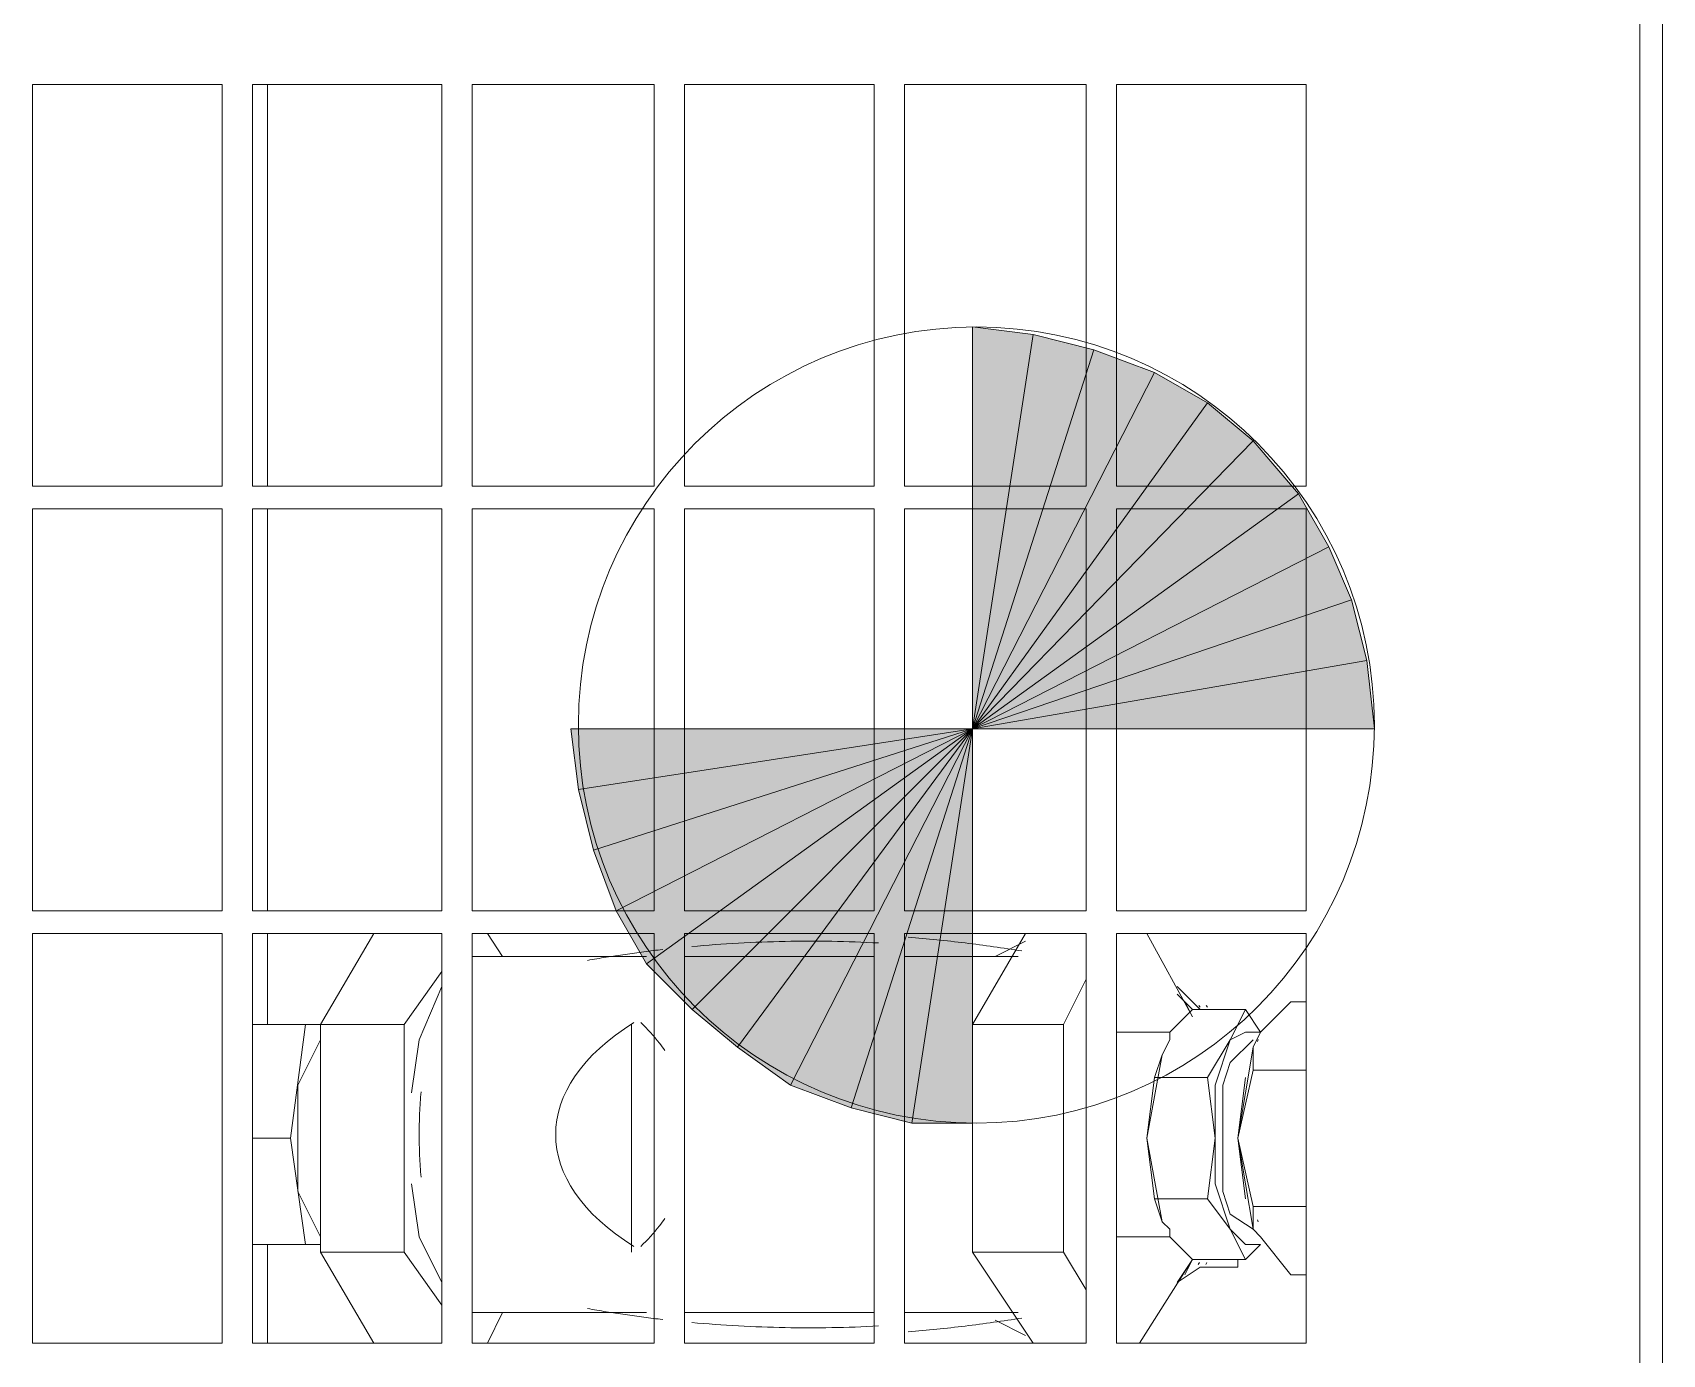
# Model space of a CAD drawing. Extents: x 0 to 160756, y 0 to 229247.
# Drawn here: x 93648.5 to 93910.1, y 79214.9 to 79427 of the extents above; entities that cross this region are included whole.
import ezdxf

# ---------------------------------------------------------------- set-up
doc = ezdxf.new("R2010")
doc.units = 0
doc.header["$LTSCALE"] = 10
doc.layers.add('XCM7Q30CDA-200K$0$xCUP-L40-M03-HVAC-EQ$0$XCUP-L40-HVAC-EQ$0$XCUP-L40-HVAC-EQ$0$XCUP-L40-HVAC-機房EQ$0$U-CDA-EQ', color=3, linetype='Continuous', lineweight=25)

# ---------------------------------------------------------------- blocks, each defined once
blk = doc.blocks.new('XCM7Q30CDA-200K$0$xCUP-L40-M03-HVAC-EQ$0$XCUP-L40-HVAC-EQ$0$XCUP-L40-HVAC-EQ$0$E315n')
at = {"layer": 'XCM7Q30CDA-200K$0$xCUP-L40-M03-HVAC-EQ$0$XCUP-L40-HVAC-EQ$0$XCUP-L40-HVAC-EQ$0$XCUP-L40-HVAC-機房EQ$0$U-CDA-EQ'}
h = blk.add_hatch(color=256, dxfattribs=at)
h.paths.add_polyline_path([(796.98, 4008.31), (796.98, 3943.83), (787.24, 4007.1)])
h.paths.add_polyline_path([(796.98, 3943.83), (787.24, 4007.1), (777.51, 4004.66)])
h = blk.add_hatch(color=256, dxfattribs=at)
h.paths.add_polyline_path([(796.98, 4008.31), (796.98, 3943.83), (787.24, 4007.1)])
h.paths.add_polyline_path([(796.98, 3943.83), (787.24, 4007.1), (777.51, 4004.66)])
h = blk.add_hatch(color=256, dxfattribs=at)
h.paths.add_polyline_path([(796.98, 4008.31), (796.98, 3943.83), (787.24, 4007.1)])
h.paths.add_polyline_path([(796.98, 3943.83), (787.24, 4007.1), (777.51, 4004.66)])
h = blk.add_hatch(color=256, dxfattribs=at)
h.paths.add_polyline_path([(796.98, 4008.31), (796.98, 3943.83), (787.24, 4007.1)])
h.paths.add_polyline_path([(796.98, 3943.83), (787.24, 4007.1), (777.51, 4004.66)])
h = blk.add_hatch(color=256, dxfattribs=at)
h.paths.add_polyline_path([(796.98, 4008.31), (796.98, 3943.83), (787.24, 4007.1)])
h.paths.add_polyline_path([(796.98, 3943.83), (787.24, 4007.1), (777.51, 4004.66)])
h = blk.add_hatch(color=256, dxfattribs=at)
h.paths.add_polyline_path([(777.51, 4004.66), (796.98, 3943.83), (767.77, 4001.01)])
h.paths.add_polyline_path([(796.98, 3943.83), (767.77, 4001.01), (759.26, 3996.15)])
h = blk.add_hatch(color=256, dxfattribs=at)
h.paths.add_polyline_path([(777.51, 4004.66), (796.98, 3943.83), (767.77, 4001.01)])
h.paths.add_polyline_path([(796.98, 3943.83), (767.77, 4001.01), (759.26, 3996.15)])
h = blk.add_hatch(color=256, dxfattribs=at)
h.paths.add_polyline_path([(777.51, 4004.66), (796.98, 3943.83), (767.77, 4001.01)])
h.paths.add_polyline_path([(796.98, 3943.83), (767.77, 4001.01), (759.26, 3996.15)])
h = blk.add_hatch(color=256, dxfattribs=at)
h.paths.add_polyline_path([(777.51, 4004.66), (796.98, 3943.83), (767.77, 4001.01)])
h.paths.add_polyline_path([(796.98, 3943.83), (767.77, 4001.01), (759.26, 3996.15)])
h = blk.add_hatch(color=256, dxfattribs=at)
h.paths.add_polyline_path([(777.51, 4004.66), (796.98, 3943.83), (767.77, 4001.01)])
h.paths.add_polyline_path([(796.98, 3943.83), (767.77, 4001.01), (759.26, 3996.15)])
h = blk.add_hatch(color=256, dxfattribs=at)
h.paths.add_polyline_path([(759.26, 3996.15), (796.98, 3943.83), (751.96, 3988.85)])
h.paths.add_polyline_path([(796.98, 3943.83), (751.96, 3988.85), (745.87, 3981.55)])
h = blk.add_hatch(color=256, dxfattribs=at)
h.paths.add_polyline_path([(759.26, 3996.15), (796.98, 3943.83), (751.96, 3988.85)])
h.paths.add_polyline_path([(796.98, 3943.83), (751.96, 3988.85), (745.87, 3981.55)])
h = blk.add_hatch(color=256, dxfattribs=at)
h.paths.add_polyline_path([(759.26, 3996.15), (796.98, 3943.83), (751.96, 3988.85)])
h.paths.add_polyline_path([(796.98, 3943.83), (751.96, 3988.85), (745.87, 3981.55)])
h = blk.add_hatch(color=256, dxfattribs=at)
h.paths.add_polyline_path([(759.26, 3996.15), (796.98, 3943.83), (751.96, 3988.85)])
h.paths.add_polyline_path([(796.98, 3943.83), (751.96, 3988.85), (745.87, 3981.55)])
h = blk.add_hatch(color=256, dxfattribs=at)
h.paths.add_polyline_path([(759.26, 3996.15), (796.98, 3943.83), (751.96, 3988.85)])
h.paths.add_polyline_path([(796.98, 3943.83), (751.96, 3988.85), (745.87, 3981.55)])
h = blk.add_hatch(color=256, dxfattribs=at)
h.paths.add_polyline_path([(745.87, 3981.55), (796.98, 3943.83), (739.79, 3973.03)])
h.paths.add_polyline_path([(796.98, 3943.83), (739.79, 3973.03), (736.14, 3963.29)])
h = blk.add_hatch(color=256, dxfattribs=at)
h.paths.add_polyline_path([(745.87, 3981.55), (796.98, 3943.83), (739.79, 3973.03)])
h.paths.add_polyline_path([(796.98, 3943.83), (739.79, 3973.03), (736.14, 3963.29)])
h = blk.add_hatch(color=256, dxfattribs=at)
h.paths.add_polyline_path([(745.87, 3981.55), (796.98, 3943.83), (739.79, 3973.03)])
h.paths.add_polyline_path([(796.98, 3943.83), (739.79, 3973.03), (736.14, 3963.29)])
h = blk.add_hatch(color=256, dxfattribs=at)
h.paths.add_polyline_path([(745.87, 3981.55), (796.98, 3943.83), (739.79, 3973.03)])
h.paths.add_polyline_path([(796.98, 3943.83), (739.79, 3973.03), (736.14, 3963.29)])
h = blk.add_hatch(color=256, dxfattribs=at)
h.paths.add_polyline_path([(745.87, 3981.55), (796.98, 3943.83), (739.79, 3973.03)])
h.paths.add_polyline_path([(796.98, 3943.83), (739.79, 3973.03), (736.14, 3963.29)])
h = blk.add_hatch(color=256, dxfattribs=at)
h.paths.add_polyline_path([(736.14, 3963.29), (796.98, 3943.83), (733.71, 3953.56)])
h.paths.add_polyline_path([(796.98, 3943.83), (733.71, 3953.56), (733.71, 3943.83)])
h = blk.add_hatch(color=256, dxfattribs=at)
h.paths.add_polyline_path([(736.14, 3963.29), (796.98, 3943.83), (733.71, 3953.56)])
h.paths.add_polyline_path([(796.98, 3943.83), (733.71, 3953.56), (733.71, 3943.83)])
h = blk.add_hatch(color=256, dxfattribs=at)
h.paths.add_polyline_path([(736.14, 3963.29), (796.98, 3943.83), (733.71, 3953.56)])
h.paths.add_polyline_path([(796.98, 3943.83), (733.71, 3953.56), (733.71, 3943.83)])
h = blk.add_hatch(color=256, dxfattribs=at)
h.paths.add_polyline_path([(736.14, 3963.29), (796.98, 3943.83), (733.71, 3953.56)])
h.paths.add_polyline_path([(796.98, 3943.83), (733.71, 3953.56), (733.71, 3943.83)])
h = blk.add_hatch(color=256, dxfattribs=at)
h.paths.add_polyline_path([(736.14, 3963.29), (796.98, 3943.83), (733.71, 3953.56)])
h.paths.add_polyline_path([(796.98, 3943.83), (733.71, 3953.56), (733.71, 3943.83)])
h = blk.add_hatch(color=256, dxfattribs=at)
h.paths.add_polyline_path([(807.93, 3880.55), (796.98, 3943.83), (817.66, 3882.99)])
h.paths.add_polyline_path([(796.98, 3943.83), (817.66, 3882.99), (826.18, 3886.64)])
h = blk.add_hatch(color=256, dxfattribs=at)
h.paths.add_polyline_path([(826.18, 3886.64), (796.98, 3943.83), (834.7, 3891.51)])
h.paths.add_polyline_path([(796.98, 3943.83), (834.7, 3891.51), (843.21, 3898.81)])
h = blk.add_hatch(color=256, dxfattribs=at)
h.paths.add_polyline_path([(843.21, 3898.81), (796.98, 3943.83), (849.3, 3906.11)])
h.paths.add_polyline_path([(796.98, 3943.83), (849.3, 3906.11), (854.16, 3914.62)])
h = blk.add_hatch(color=256, dxfattribs=at)
h.paths.add_polyline_path([(854.16, 3914.62), (796.98, 3943.83), (857.82, 3924.36)])
h.paths.add_polyline_path([(796.98, 3943.83), (857.82, 3924.36), (860.25, 3934.09)])
h = blk.add_hatch(color=256, dxfattribs=at)
h.dxf.hatch_style = 2
h.paths.add_polyline_path([(796.98, 3943.83), (861.47, 3943.83), (860.25, 3934.09)])
h = blk.add_hatch(color=256, dxfattribs=at)
h.dxf.hatch_style = 2
h.paths.add_polyline_path([(807.93, 3880.55), (796.98, 3879.34), (796.98, 3943.83)])
h = blk.add_hatch(color=256, dxfattribs=at)
h.paths.add_polyline_path([(807.93, 3880.55), (796.98, 3943.83), (817.66, 3882.99)])
h.paths.add_polyline_path([(796.98, 3943.83), (817.66, 3882.99), (826.18, 3886.64)])
h = blk.add_hatch(color=256, dxfattribs=at)
h.paths.add_polyline_path([(826.18, 3886.64), (796.98, 3943.83), (834.7, 3891.51)])
h.paths.add_polyline_path([(796.98, 3943.83), (834.7, 3891.51), (843.21, 3898.81)])
h = blk.add_hatch(color=256, dxfattribs=at)
h.paths.add_polyline_path([(843.21, 3898.81), (796.98, 3943.83), (849.3, 3906.11)])
h.paths.add_polyline_path([(796.98, 3943.83), (849.3, 3906.11), (854.16, 3914.62)])
h = blk.add_hatch(color=256, dxfattribs=at)
h.paths.add_polyline_path([(854.16, 3914.62), (796.98, 3943.83), (857.82, 3924.36)])
h.paths.add_polyline_path([(796.98, 3943.83), (857.82, 3924.36), (860.25, 3934.09)])
h = blk.add_hatch(color=256, dxfattribs=at)
h.dxf.hatch_style = 2
h.paths.add_polyline_path([(796.98, 3943.83), (861.47, 3943.83), (860.25, 3934.09)])
h = blk.add_hatch(color=256, dxfattribs=at)
h.dxf.hatch_style = 2
h.paths.add_polyline_path([(807.93, 3880.55), (796.98, 3879.34), (796.98, 3943.83)])
h = blk.add_hatch(color=256, dxfattribs=at)
h.paths.add_polyline_path([(807.93, 3880.55), (796.98, 3943.83), (817.66, 3882.99)])
h.paths.add_polyline_path([(796.98, 3943.83), (817.66, 3882.99), (826.18, 3886.64)])
h = blk.add_hatch(color=256, dxfattribs=at)
h.paths.add_polyline_path([(826.18, 3886.64), (796.98, 3943.83), (834.7, 3891.51)])
h.paths.add_polyline_path([(796.98, 3943.83), (834.7, 3891.51), (843.21, 3898.81)])
h = blk.add_hatch(color=256, dxfattribs=at)
h.paths.add_polyline_path([(843.21, 3898.81), (796.98, 3943.83), (849.3, 3906.11)])
h.paths.add_polyline_path([(796.98, 3943.83), (849.3, 3906.11), (854.16, 3914.62)])
h = blk.add_hatch(color=256, dxfattribs=at)
h.paths.add_polyline_path([(854.16, 3914.62), (796.98, 3943.83), (857.82, 3924.36)])
h.paths.add_polyline_path([(796.98, 3943.83), (857.82, 3924.36), (860.25, 3934.09)])
h = blk.add_hatch(color=256, dxfattribs=at)
h.dxf.hatch_style = 2
h.paths.add_polyline_path([(796.98, 3943.83), (861.47, 3943.83), (860.25, 3934.09)])
h = blk.add_hatch(color=256, dxfattribs=at)
h.dxf.hatch_style = 2
h.paths.add_polyline_path([(807.93, 3880.55), (796.98, 3879.34), (796.98, 3943.83)])
h = blk.add_hatch(color=256, dxfattribs=at)
h.paths.add_polyline_path([(807.93, 3880.55), (796.98, 3943.83), (817.66, 3882.99)])
h.paths.add_polyline_path([(796.98, 3943.83), (817.66, 3882.99), (826.18, 3886.64)])
h = blk.add_hatch(color=256, dxfattribs=at)
h.paths.add_polyline_path([(826.18, 3886.64), (796.98, 3943.83), (834.7, 3891.51)])
h.paths.add_polyline_path([(796.98, 3943.83), (834.7, 3891.51), (843.21, 3898.81)])
h = blk.add_hatch(color=256, dxfattribs=at)
h.paths.add_polyline_path([(843.21, 3898.81), (796.98, 3943.83), (849.3, 3906.11)])
h.paths.add_polyline_path([(796.98, 3943.83), (849.3, 3906.11), (854.16, 3914.62)])
h = blk.add_hatch(color=256, dxfattribs=at)
h.paths.add_polyline_path([(854.16, 3914.62), (796.98, 3943.83), (857.82, 3924.36)])
h.paths.add_polyline_path([(796.98, 3943.83), (857.82, 3924.36), (860.25, 3934.09)])
h = blk.add_hatch(color=256, dxfattribs=at)
h.dxf.hatch_style = 2
h.paths.add_polyline_path([(796.98, 3943.83), (861.47, 3943.83), (860.25, 3934.09)])
h = blk.add_hatch(color=256, dxfattribs=at)
h.dxf.hatch_style = 2
h.paths.add_polyline_path([(807.93, 3880.55), (796.98, 3879.34), (796.98, 3943.83)])
h = blk.add_hatch(color=256, dxfattribs=at)
h.paths.add_polyline_path([(807.93, 3880.55), (796.98, 3943.83), (817.66, 3882.99)])
h.paths.add_polyline_path([(796.98, 3943.83), (817.66, 3882.99), (826.18, 3886.64)])
h = blk.add_hatch(color=256, dxfattribs=at)
h.paths.add_polyline_path([(826.18, 3886.64), (796.98, 3943.83), (834.7, 3891.51)])
h.paths.add_polyline_path([(796.98, 3943.83), (834.7, 3891.51), (843.21, 3898.81)])
h = blk.add_hatch(color=256, dxfattribs=at)
h.paths.add_polyline_path([(843.21, 3898.81), (796.98, 3943.83), (849.3, 3906.11)])
h.paths.add_polyline_path([(796.98, 3943.83), (849.3, 3906.11), (854.16, 3914.62)])
h = blk.add_hatch(color=256, dxfattribs=at)
h.paths.add_polyline_path([(854.16, 3914.62), (796.98, 3943.83), (857.82, 3924.36)])
h.paths.add_polyline_path([(796.98, 3943.83), (857.82, 3924.36), (860.25, 3934.09)])
h = blk.add_hatch(color=256, dxfattribs=at)
h.dxf.hatch_style = 2
h.paths.add_polyline_path([(796.98, 3943.83), (861.47, 3943.83), (860.25, 3934.09)])
h = blk.add_hatch(color=256, dxfattribs=at)
h.dxf.hatch_style = 2
h.paths.add_polyline_path([(807.93, 3880.55), (796.98, 3879.34), (796.98, 3943.83)])
at = {"layer": 'XCM7Q30CDA-200K$0$xCUP-L40-M03-HVAC-EQ$0$XCUP-L40-HVAC-EQ$0$XCUP-L40-HVAC-EQ$0$XCUP-L40-HVAC-機房EQ$0$U-CDA-EQ', "lineweight": 0}
for points in [[(698.42, 4064.29), (698.42, 4094.7)], [(698.42, 4094.7), (764.12, 4094.7)], [(764.12, 4094.7), (764.12, 4064.29)], [(767.77, 4064.29), (767.77, 4094.7)], [(767.77, 4094.7), (832.26, 4094.7)], [(832.26, 4094.7), (832.26, 4064.29)], [(835.91, 4064.29), (835.91, 4094.7)], [(835.91, 4094.7), (900.4, 4094.7)], [(900.4, 4094.7), (900.4, 4064.29)], [(764.12, 4064.29), (698.42, 4064.29)], [(731.27, 4064.29), (727.62, 4064.29)], [(734.92, 4064.29), (731.27, 4064.29)], [(832.26, 4064.29), (767.77, 4064.29)], [(900.4, 4064.29), (835.91, 4064.29)], [(698.42, 4029), (698.42, 4059.42)], [(698.42, 4059.42), (764.12, 4059.42)], [(714.24, 4059.42), (714.24, 4048.47)], [(731.27, 4059.42), (731.27, 4053.33)], [(749.52, 4059.42), (749.52, 4048.47)], [(764.12, 4059.42), (764.12, 4029)], [(767.77, 4029), (767.77, 4059.42)], [(767.77, 4059.42), (832.26, 4059.42)], [(832.26, 4059.42), (832.26, 4029)], [(835.91, 4029), (835.91, 4059.42)], [(835.91, 4059.42), (900.4, 4059.42)], [(900.4, 4059.42), (900.4, 4029)], [(714.24, 4056.98), (698.42, 4056.98)], [(764.12, 4056.98), (749.52, 4056.98)], [(832.26, 4056.98), (767.77, 4056.98)], [(900.4, 4056.98), (835.91, 4056.98)], [(731.27, 4053.33), (714.24, 4050.9)], [(749.52, 4050.9), (731.27, 4053.33)], [(731.27, 4052.12), (722.75, 4052.12), (715.45, 4048.47)], [(747.09, 4048.47), (739.79, 4052.12), (731.27, 4052.12)], [(698.42, 4039.95), (713.02, 4048.47)], [(713.02, 4035.08), (713.02, 4048.47)], [(713.02, 4048.47), (749.52, 4048.47)], [(749.52, 4035.08), (749.52, 4048.47)], [(749.52, 4048.47), (764.12, 4039.95)], [(767.77, 4029), (767.77, 4037.52)], [(704.5, 4029), (713.02, 4035.08)], [(713.02, 4035.08), (749.52, 4035.08)], [(749.52, 4035.08), (758.04, 4029)], [(708.15, 4029), (715.45, 4032.65), (723.97, 4033.87)], [(731.93, 4032.65), (731.5, 4032.65), (731.06, 4032.65), (730.63, 4032.64), (730.2, 4032.63), (729.77, 4032.62), (729.33, 4032.61), (728.9, 4032.59), (728.47, 4032.58), (728.04, 4032.56), (727.61, 4032.54), (727.17, 4032.51), (726.74, 4032.49), (726.31, 4032.46), (725.88, 4032.43), (725.45, 4032.39), (725.02, 4032.36)], [(738.74, 4032.36), (738.31, 4032.39), (737.88, 4032.43), (737.45, 4032.46), (737.02, 4032.49), (736.59, 4032.51), (736.16, 4032.54), (735.72, 4032.56), (735.29, 4032.58), (734.86, 4032.59), (734.43, 4032.61), (734, 4032.62), (733.56, 4032.63), (733.13, 4032.64), (732.7, 4032.65), (732.27, 4032.65), (731.83, 4032.65)], [(738.57, 4033.87), (747.09, 4032.65), (755.61, 4029)], [(764.12, 4029), (698.42, 4029)], [(832.26, 4029), (767.77, 4029)], [(900.4, 4029), (835.91, 4029)], [(698.42, 3994.93), (698.42, 4024.13)], [(698.42, 4024.13), (764.12, 4024.13)], [(703.35, 4024.14), (703.3, 4023.84), (703.29, 4023.54)], [(703.29, 4007.1), (703.29, 4024.13)], [(760.47, 4023.52), (760.46, 4023.82), (760.42, 4024.11)], [(760.47, 4007.1), (760.47, 4024.13)], [(764.12, 4024.13), (764.12, 3994.93)], [(767.77, 3994.93), (767.77, 4024.13)], [(767.77, 4024.13), (832.26, 4024.13)], [(832.26, 4024.13), (832.26, 3994.93)], [(835.91, 3994.93), (835.91, 4024.13)], [(835.91, 4024.13), (900.4, 4024.13)], [(900.4, 4024.13), (900.4, 3994.93)], [(703.29, 4019.27), (698.42, 4021.7)], [(764.12, 4021.7), (760.47, 4019.27)], [(749.85, 3998.18), (748.86, 3999.7), (747.84, 4001.12), (746.79, 4002.45), (745.73, 4003.68), (744.64, 4004.81), (743.54, 4005.84), (742.42, 4006.77), (741.29, 4007.6), (740.14, 4008.34), (738.98, 4008.98), (737.81, 4009.52), (736.64, 4009.96), (735.45, 4010.3), (734.26, 4010.55), (733.07, 4010.7), (731.88, 4010.74), (730.69, 4010.7), (729.5, 4010.55), (728.31, 4010.3), (727.13, 4009.96), (725.95, 4009.52), (724.78, 4008.98), (723.62, 4008.34), (722.48, 4007.6), (721.34, 4006.77), (720.22, 4005.84), (719.12, 4004.81), (718.03, 4003.68), (716.97, 4002.45), (715.93, 4001.12), (714.91, 3999.7), (713.91, 3998.18)], [(796.98, 3943.83), (796.98, 4008.31)], [(796.98, 3943.83), (796.98, 4008.31)], [(796.98, 3943.83), (796.98, 4008.31)], [(796.98, 3943.83), (796.98, 4008.31)], [(796.98, 3943.83), (796.98, 4008.31)], [(703.94, 4005.63), (703.88, 4005.25), (703.81, 4004.87), (703.75, 4004.5), (703.68, 4004.12), (703.62, 4003.75), (703.56, 4003.37), (703.5, 4003), (703.44, 4002.62), (703.38, 4002.24), (703.32, 4001.87), (703.26, 4001.49), (703.2, 4001.12), (703.14, 4000.74), (703.09, 4000.36), (703.03, 3999.99), (702.98, 3999.61), (702.92, 3999.23), (702.87, 3998.86), (702.82, 3998.48), (702.76, 3998.1), (702.71, 3997.73), (702.66, 3997.35), (702.61, 3996.97), (702.56, 3996.59), (702.51, 3996.21), (702.46, 3995.84), (702.42, 3995.46), (702.37, 3995.08), (702.32, 3994.7), (702.28, 3994.32), (702.24, 3993.95), (702.19, 3993.57)], [(703.29, 4007.1), (703.29, 3996.15)], [(797.59, 4007.1), (794.3, 4007.01), (791.06, 4006.77), (787.86, 4006.36), (784.71, 4005.8), (781.62, 4005.09), (778.59, 4004.23), (775.62, 4003.22), (772.72, 4002.08), (769.89, 4000.8), (767.14, 3999.39), (764.46, 3997.85), (761.87, 3996.19), (759.37, 3994.41), (756.95, 3992.51), (754.64, 3990.5), (752.42, 3988.39), (750.3, 3986.17), (748.29, 3983.85), (746.4, 3981.44), (744.62, 3978.93), (742.96, 3976.34), (741.42, 3973.66), (740.01, 3970.91), (738.73, 3968.08), (737.58, 3965.18), (736.58, 3962.21), (735.72, 3959.18), (735, 3956.09), (734.44, 3952.94), (734.04, 3949.75), (733.79, 3946.5), (733.71, 3943.22)], [(797.59, 4007.1), (794.3, 4007.01), (791.06, 4006.77), (787.86, 4006.36), (784.71, 4005.8), (781.62, 4005.09), (778.59, 4004.23), (775.62, 4003.22), (772.72, 4002.08), (769.89, 4000.8), (767.14, 3999.39), (764.46, 3997.85), (761.87, 3996.19), (759.37, 3994.41), (756.95, 3992.51), (754.64, 3990.5), (752.42, 3988.39), (750.3, 3986.17), (748.29, 3983.85), (746.4, 3981.44), (744.62, 3978.93), (742.96, 3976.34), (741.42, 3973.66), (740.01, 3970.91), (738.73, 3968.08), (737.58, 3965.18), (736.58, 3962.21), (735.72, 3959.18), (735, 3956.09), (734.44, 3952.94), (734.04, 3949.75), (733.79, 3946.5), (733.71, 3943.22)], [(797.59, 4007.1), (794.3, 4007.01), (791.06, 4006.77), (787.86, 4006.36), (784.71, 4005.8), (781.62, 4005.09), (778.59, 4004.23), (775.62, 4003.22), (772.72, 4002.08), (769.89, 4000.8), (767.14, 3999.39), (764.46, 3997.85), (761.87, 3996.19), (759.37, 3994.41), (756.95, 3992.51), (754.64, 3990.5), (752.42, 3988.39), (750.3, 3986.17), (748.29, 3983.85), (746.4, 3981.44), (744.62, 3978.93), (742.96, 3976.34), (741.42, 3973.66), (740.01, 3970.91), (738.73, 3968.08), (737.58, 3965.18), (736.58, 3962.21), (735.72, 3959.18), (735, 3956.09), (734.44, 3952.94), (734.04, 3949.75), (733.79, 3946.5), (733.71, 3943.22)], [(797.59, 4007.1), (794.3, 4007.01), (791.06, 4006.77), (787.86, 4006.36), (784.71, 4005.8), (781.62, 4005.09), (778.59, 4004.23), (775.62, 4003.22), (772.72, 4002.08), (769.89, 4000.8), (767.14, 3999.39), (764.46, 3997.85), (761.87, 3996.19), (759.37, 3994.41), (756.95, 3992.51), (754.64, 3990.5), (752.42, 3988.39), (750.3, 3986.17), (748.29, 3983.85), (746.4, 3981.44), (744.62, 3978.93), (742.96, 3976.34), (741.42, 3973.66), (740.01, 3970.91), (738.73, 3968.08), (737.58, 3965.18), (736.58, 3962.21), (735.72, 3959.18), (735, 3956.09), (734.44, 3952.94), (734.04, 3949.75), (733.79, 3946.5), (733.71, 3943.22)], [(797.59, 4007.1), (794.3, 4007.01), (791.06, 4006.77), (787.86, 4006.36), (784.71, 4005.8), (781.62, 4005.09), (778.59, 4004.23), (775.62, 4003.22), (772.72, 4002.08), (769.89, 4000.8), (767.14, 3999.39), (764.46, 3997.85), (761.87, 3996.19), (759.37, 3994.41), (756.95, 3992.51), (754.64, 3990.5), (752.42, 3988.39), (750.3, 3986.17), (748.29, 3983.85), (746.4, 3981.44), (744.62, 3978.93), (742.96, 3976.34), (741.42, 3973.66), (740.01, 3970.91), (738.73, 3968.08), (737.58, 3965.18), (736.58, 3962.21), (735.72, 3959.18), (735, 3956.09), (734.44, 3952.94), (734.04, 3949.75), (733.79, 3946.5), (733.71, 3943.22)], [(761.57, 3993.57), (761.53, 3993.95), (761.48, 3994.32), (761.44, 3994.7), (761.39, 3995.08), (761.34, 3995.46), (761.3, 3995.84), (761.25, 3996.21), (761.2, 3996.59), (761.15, 3996.97), (761.1, 3997.35), (761.05, 3997.73), (761, 3998.1), (760.95, 3998.48), (760.89, 3998.86), (760.84, 3999.23), (760.79, 3999.61), (760.73, 3999.99), (760.68, 4000.36), (760.62, 4000.74), (760.56, 4001.12), (760.51, 4001.49), (760.45, 4001.87), (760.39, 4002.24), (760.33, 4002.62), (760.27, 4003), (760.21, 4003.37), (760.15, 4003.75), (760.08, 4004.12), (760.02, 4004.5), (759.96, 4004.87), (759.89, 4005.25), (759.83, 4005.63)], [(760.47, 3996.15), (760.47, 4007.1)], [(861.47, 3943.22), (861.38, 3946.5), (861.14, 3949.75), (860.73, 3952.94), (860.17, 3956.09), (859.45, 3959.18), (858.59, 3962.21), (857.59, 3965.18), (856.45, 3968.08), (855.17, 3970.91), (853.76, 3973.66), (852.22, 3976.34), (850.56, 3978.93), (848.78, 3981.44), (846.88, 3983.85), (844.87, 3986.17), (842.76, 3988.39), (840.54, 3990.5), (838.22, 3992.51), (835.81, 3994.41), (833.3, 3996.19), (830.71, 3997.85), (828.04, 3999.39), (825.28, 4000.8), (822.45, 4002.08), (819.55, 4003.22), (816.58, 4004.23), (813.55, 4005.09), (810.46, 4005.8), (807.32, 4006.36), (804.12, 4006.77), (800.87, 4007.01), (797.59, 4007.1)], [(861.47, 3943.22), (861.38, 3946.5), (861.14, 3949.75), (860.73, 3952.94), (860.17, 3956.09), (859.45, 3959.18), (858.59, 3962.21), (857.59, 3965.18), (856.45, 3968.08), (855.17, 3970.91), (853.76, 3973.66), (852.22, 3976.34), (850.56, 3978.93), (848.78, 3981.44), (846.88, 3983.85), (844.87, 3986.17), (842.76, 3988.39), (840.54, 3990.5), (838.22, 3992.51), (835.81, 3994.41), (833.3, 3996.19), (830.71, 3997.85), (828.04, 3999.39), (825.28, 4000.8), (822.45, 4002.08), (819.55, 4003.22), (816.58, 4004.23), (813.55, 4005.09), (810.46, 4005.8), (807.32, 4006.36), (804.12, 4006.77), (800.87, 4007.01), (797.59, 4007.1)], [(861.47, 3943.22), (861.38, 3946.5), (861.14, 3949.75), (860.73, 3952.94), (860.17, 3956.09), (859.45, 3959.18), (858.59, 3962.21), (857.59, 3965.18), (856.45, 3968.08), (855.17, 3970.91), (853.76, 3973.66), (852.22, 3976.34), (850.56, 3978.93), (848.78, 3981.44), (846.88, 3983.85), (844.87, 3986.17), (842.76, 3988.39), (840.54, 3990.5), (838.22, 3992.51), (835.81, 3994.41), (833.3, 3996.19), (830.71, 3997.85), (828.04, 3999.39), (825.28, 4000.8), (822.45, 4002.08), (819.55, 4003.22), (816.58, 4004.23), (813.55, 4005.09), (810.46, 4005.8), (807.32, 4006.36), (804.12, 4006.77), (800.87, 4007.01), (797.59, 4007.1)], [(861.47, 3943.22), (861.38, 3946.5), (861.14, 3949.75), (860.73, 3952.94), (860.17, 3956.09), (859.45, 3959.18), (858.59, 3962.21), (857.59, 3965.18), (856.45, 3968.08), (855.17, 3970.91), (853.76, 3973.66), (852.22, 3976.34), (850.56, 3978.93), (848.78, 3981.44), (846.88, 3983.85), (844.87, 3986.17), (842.76, 3988.39), (840.54, 3990.5), (838.22, 3992.51), (835.81, 3994.41), (833.3, 3996.19), (830.71, 3997.85), (828.04, 3999.39), (825.28, 4000.8), (822.45, 4002.08), (819.55, 4003.22), (816.58, 4004.23), (813.55, 4005.09), (810.46, 4005.8), (807.32, 4006.36), (804.12, 4006.77), (800.87, 4007.01), (797.59, 4007.1)], [(861.47, 3943.22), (861.38, 3946.5), (861.14, 3949.75), (860.73, 3952.94), (860.17, 3956.09), (859.45, 3959.18), (858.59, 3962.21), (857.59, 3965.18), (856.45, 3968.08), (855.17, 3970.91), (853.76, 3973.66), (852.22, 3976.34), (850.56, 3978.93), (848.78, 3981.44), (846.88, 3983.85), (844.87, 3986.17), (842.76, 3988.39), (840.54, 3990.5), (838.22, 3992.51), (835.81, 3994.41), (833.3, 3996.19), (830.71, 3997.85), (828.04, 3999.39), (825.28, 4000.8), (822.45, 4002.08), (819.55, 4003.22), (816.58, 4004.23), (813.55, 4005.09), (810.46, 4005.8), (807.32, 4006.36), (804.12, 4006.77), (800.87, 4007.01), (797.59, 4007.1)], [(749.52, 3998.58), (713.02, 3998.58)], [(764.12, 3994.93), (698.42, 3994.93)], [(713.91, 3997.1), (714.31, 3996.69), (714.71, 3996.29), (715.11, 3995.9), (715.52, 3995.52), (715.94, 3995.15), (716.36, 3994.79), (716.79, 3994.44), (717.22, 3994.1), (717.51, 3993.88), (717.8, 3993.66), (718.09, 3993.45), (718.39, 3993.24)], [(745.37, 3993.24), (745.67, 3993.45), (745.96, 3993.66), (746.26, 3993.88), (746.54, 3994.1), (746.97, 3994.44), (747.4, 3994.79), (747.82, 3995.15), (748.24, 3995.52), (748.65, 3995.9), (749.05, 3996.29), (749.46, 3996.69), (749.85, 3997.1)], [(832.26, 3994.93), (767.77, 3994.93)], [(900.4, 3994.93), (835.91, 3994.93)], [(698.42, 3959.64), (698.42, 3990.06)], [(698.42, 3990.06), (764.12, 3990.06)], [(703.29, 3959.64), (703.29, 3990.06)], [(760.47, 3959.64), (760.47, 3990.06)], [(764.12, 3990.06), (764.12, 3959.64)], [(767.77, 3959.64), (767.77, 3990.06)], [(767.77, 3990.06), (832.26, 3990.06)], [(832.26, 3990.06), (832.26, 3959.64)], [(835.91, 3959.64), (835.91, 3990.06)], [(835.91, 3990.06), (900.4, 3990.06)], [(900.4, 3990.06), (900.4, 3959.64)], [(701.72, 3988.91), (701.63, 3987.97), (701.55, 3987.04), (701.48, 3986.1), (701.41, 3985.17), (701.34, 3984.23), (701.28, 3983.3), (701.22, 3982.36), (701.17, 3981.42), (701.12, 3980.49), (701.07, 3979.55), (701.03, 3978.61), (701, 3977.68), (700.96, 3976.74), (700.94, 3975.8), (700.91, 3974.86), (700.89, 3973.93), (700.88, 3972.99), (700.87, 3972.05), (700.86, 3971.11), (700.86, 3970.17), (700.86, 3969.24), (700.86, 3968.3), (700.87, 3967.36), (700.89, 3966.42), (700.9, 3965.49), (700.93, 3964.55), (700.95, 3963.61), (700.98, 3962.67), (701.02, 3961.74), (701.06, 3960.8), (701.1, 3959.86), (701.15, 3958.93)], [(762.62, 3958.93), (762.66, 3959.86), (762.71, 3960.8), (762.74, 3961.74), (762.78, 3962.67), (762.81, 3963.61), (762.84, 3964.55), (762.86, 3965.49), (762.88, 3966.42), (762.89, 3967.36), (762.9, 3968.3), (762.9, 3969.24), (762.91, 3970.17), (762.9, 3971.11), (762.9, 3972.05), (762.88, 3972.99), (762.87, 3973.93), (762.85, 3974.86), (762.82, 3975.8), (762.8, 3976.74), (762.76, 3977.68), (762.73, 3978.61), (762.69, 3979.55), (762.64, 3980.49), (762.59, 3981.42), (762.54, 3982.36), (762.48, 3983.3), (762.42, 3984.23), (762.35, 3985.17), (762.28, 3986.1), (762.21, 3987.04), (762.13, 3987.97), (762.04, 3988.91)], [(764.12, 3959.64), (698.42, 3959.64)], [(832.26, 3959.64), (767.77, 3959.64)], [(900.4, 3959.64), (835.91, 3959.64)], [(698.42, 3925.57), (698.42, 3954.78)], [(698.42, 3954.78), (764.12, 3954.78)], [(700.23, 3954.16), (700.28, 3953.58), (700.32, 3953.01), (700.37, 3952.44), (700.42, 3951.87), (700.47, 3951.3), (700.53, 3950.72), (700.58, 3950.15), (700.64, 3949.58), (700.69, 3949.01), (700.75, 3948.44), (700.81, 3947.87), (700.87, 3947.3), (700.94, 3946.73), (701, 3946.16), (701.07, 3945.59), (701.14, 3945.02), (701.21, 3944.45), (701.28, 3943.88), (701.35, 3943.31), (701.42, 3942.74), (701.5, 3942.17), (701.58, 3941.6), (701.66, 3941.03), (701.74, 3940.46), (701.82, 3939.9), (701.9, 3939.33), (701.99, 3938.76), (702.07, 3938.19), (702.16, 3937.63), (702.25, 3937.06), (702.34, 3936.5), (702.43, 3935.93)], [(703.29, 3936.53), (703.29, 3954.78)], [(760.47, 3936.53), (760.47, 3954.78)], [(761.33, 3935.93), (761.42, 3936.5), (761.51, 3937.06), (761.6, 3937.63), (761.69, 3938.19), (761.77, 3938.76), (761.86, 3939.33), (761.94, 3939.9), (762.02, 3940.46), (762.1, 3941.03), (762.18, 3941.6), (762.26, 3942.17), (762.34, 3942.74), (762.41, 3943.31), (762.48, 3943.88), (762.55, 3944.45), (762.62, 3945.02), (762.69, 3945.59), (762.76, 3946.16), (762.82, 3946.73), (762.89, 3947.3), (762.95, 3947.87), (763.01, 3948.44), (763.07, 3949.01), (763.12, 3949.58), (763.18, 3950.15), (763.23, 3950.72), (763.29, 3951.3), (763.34, 3951.87), (763.39, 3952.44), (763.44, 3953.01), (763.48, 3953.58), (763.53, 3954.16)], [(764.12, 3954.78), (764.12, 3925.57)], [(767.77, 3925.57), (767.77, 3954.78)], [(767.77, 3954.78), (832.26, 3954.78)], [(832.26, 3954.78), (832.26, 3925.57)], [(835.91, 3925.57), (835.91, 3954.78)], [(835.91, 3954.78), (900.4, 3954.78)], [(900.4, 3954.78), (900.4, 3925.57)], [(713.02, 3943.83), (698.42, 3934.09)], [(713.02, 3943.83), (713.02, 3929.23)], [(749.52, 3943.83), (713.02, 3943.83)], [(733.71, 3943.83), (796.98, 3943.83)], [(733.71, 3943.83), (796.98, 3943.83)], [(733.71, 3943.83), (796.98, 3943.83)], [(733.71, 3943.83), (796.98, 3943.83)], [(733.71, 3943.83), (796.98, 3943.83)], [(733.71, 3943.22), (733.79, 3939.93), (734.04, 3936.69), (734.44, 3933.49), (735, 3930.34), (735.72, 3927.25), (736.58, 3924.22), (737.58, 3921.25), (738.73, 3918.35), (740.01, 3915.52), (741.42, 3912.77), (742.96, 3910.09), (744.62, 3907.5), (746.4, 3904.99), (748.29, 3902.58), (750.3, 3900.26), (752.42, 3898.05), (754.64, 3895.93), (756.95, 3893.92), (759.37, 3892.03), (761.87, 3890.25), (764.46, 3888.58), (767.14, 3887.05), (769.89, 3885.64), (772.72, 3884.36), (775.62, 3883.21), (778.59, 3882.21), (781.62, 3881.35), (784.71, 3880.64), (787.86, 3880.07), (791.06, 3879.67), (794.3, 3879.42), (797.59, 3879.34)], [(733.71, 3943.22), (733.79, 3939.93), (734.04, 3936.69), (734.44, 3933.49), (735, 3930.34), (735.72, 3927.25), (736.58, 3924.22), (737.58, 3921.25), (738.73, 3918.35), (740.01, 3915.52), (741.42, 3912.77), (742.96, 3910.09), (744.62, 3907.5), (746.4, 3904.99), (748.29, 3902.58), (750.3, 3900.26), (752.42, 3898.05), (754.64, 3895.93), (756.95, 3893.92), (759.37, 3892.03), (761.87, 3890.25), (764.46, 3888.58), (767.14, 3887.05), (769.89, 3885.64), (772.72, 3884.36), (775.62, 3883.21), (778.59, 3882.21), (781.62, 3881.35), (784.71, 3880.64), (787.86, 3880.07), (791.06, 3879.67), (794.3, 3879.42), (797.59, 3879.34)], [(733.71, 3943.22), (733.79, 3939.93), (734.04, 3936.69), (734.44, 3933.49), (735, 3930.34), (735.72, 3927.25), (736.58, 3924.22), (737.58, 3921.25), (738.73, 3918.35), (740.01, 3915.52), (741.42, 3912.77), (742.96, 3910.09), (744.62, 3907.5), (746.4, 3904.99), (748.29, 3902.58), (750.3, 3900.26), (752.42, 3898.05), (754.64, 3895.93), (756.95, 3893.92), (759.37, 3892.03), (761.87, 3890.25), (764.46, 3888.58), (767.14, 3887.05), (769.89, 3885.64), (772.72, 3884.36), (775.62, 3883.21), (778.59, 3882.21), (781.62, 3881.35), (784.71, 3880.64), (787.86, 3880.07), (791.06, 3879.67), (794.3, 3879.42), (797.59, 3879.34)], [(733.71, 3943.22), (733.79, 3939.93), (734.04, 3936.69), (734.44, 3933.49), (735, 3930.34), (735.72, 3927.25), (736.58, 3924.22), (737.58, 3921.25), (738.73, 3918.35), (740.01, 3915.52), (741.42, 3912.77), (742.96, 3910.09), (744.62, 3907.5), (746.4, 3904.99), (748.29, 3902.58), (750.3, 3900.26), (752.42, 3898.05), (754.64, 3895.93), (756.95, 3893.92), (759.37, 3892.03), (761.87, 3890.25), (764.46, 3888.58), (767.14, 3887.05), (769.89, 3885.64), (772.72, 3884.36), (775.62, 3883.21), (778.59, 3882.21), (781.62, 3881.35), (784.71, 3880.64), (787.86, 3880.07), (791.06, 3879.67), (794.3, 3879.42), (797.59, 3879.34)], [(733.71, 3943.22), (733.79, 3939.93), (734.04, 3936.69), (734.44, 3933.49), (735, 3930.34), (735.72, 3927.25), (736.58, 3924.22), (737.58, 3921.25), (738.73, 3918.35), (740.01, 3915.52), (741.42, 3912.77), (742.96, 3910.09), (744.62, 3907.5), (746.4, 3904.99), (748.29, 3902.58), (750.3, 3900.26), (752.42, 3898.05), (754.64, 3895.93), (756.95, 3893.92), (759.37, 3892.03), (761.87, 3890.25), (764.46, 3888.58), (767.14, 3887.05), (769.89, 3885.64), (772.72, 3884.36), (775.62, 3883.21), (778.59, 3882.21), (781.62, 3881.35), (784.71, 3880.64), (787.86, 3880.07), (791.06, 3879.67), (794.3, 3879.42), (797.59, 3879.34)], [(749.52, 3943.83), (749.52, 3929.23)], [(764.12, 3935.31), (749.52, 3943.83)], [(796.98, 3943.83), (796.98, 3879.34)], [(861.47, 3943.83), (796.98, 3943.83)], [(796.98, 3943.83), (796.98, 3879.34)], [(861.47, 3943.83), (796.98, 3943.83)], [(796.98, 3943.83), (796.98, 3879.34)], [(861.47, 3943.83), (796.98, 3943.83)], [(796.98, 3943.83), (796.98, 3879.34)], [(861.47, 3943.83), (796.98, 3943.83)], [(796.98, 3943.83), (796.98, 3879.34)], [(861.47, 3943.83), (796.98, 3943.83)], [(797.59, 3879.34), (800.87, 3879.42), (804.12, 3879.67), (807.32, 3880.07), (810.46, 3880.64), (813.55, 3881.35), (816.58, 3882.21), (819.55, 3883.21), (822.45, 3884.36), (825.28, 3885.64), (828.04, 3887.05), (830.71, 3888.58), (833.3, 3890.25), (835.81, 3892.03), (838.22, 3893.92), (840.54, 3895.93), (842.76, 3898.05), (844.87, 3900.26), (846.88, 3902.58), (848.78, 3904.99), (850.56, 3907.5), (852.22, 3910.09), (853.76, 3912.77), (855.17, 3915.52), (856.45, 3918.35), (857.59, 3921.25), (858.59, 3924.22), (859.45, 3927.25), (860.17, 3930.34), (860.73, 3933.49), (861.14, 3936.69), (861.38, 3939.93), (861.47, 3943.22)], [(797.59, 3879.34), (800.87, 3879.42), (804.12, 3879.67), (807.32, 3880.07), (810.46, 3880.64), (813.55, 3881.35), (816.58, 3882.21), (819.55, 3883.21), (822.45, 3884.36), (825.28, 3885.64), (828.04, 3887.05), (830.71, 3888.58), (833.3, 3890.25), (835.81, 3892.03), (838.22, 3893.92), (840.54, 3895.93), (842.76, 3898.05), (844.87, 3900.26), (846.88, 3902.58), (848.78, 3904.99), (850.56, 3907.5), (852.22, 3910.09), (853.76, 3912.77), (855.17, 3915.52), (856.45, 3918.35), (857.59, 3921.25), (858.59, 3924.22), (859.45, 3927.25), (860.17, 3930.34), (860.73, 3933.49), (861.14, 3936.69), (861.38, 3939.93), (861.47, 3943.22)], [(797.59, 3879.34), (800.87, 3879.42), (804.12, 3879.67), (807.32, 3880.07), (810.46, 3880.64), (813.55, 3881.35), (816.58, 3882.21), (819.55, 3883.21), (822.45, 3884.36), (825.28, 3885.64), (828.04, 3887.05), (830.71, 3888.58), (833.3, 3890.25), (835.81, 3892.03), (838.22, 3893.92), (840.54, 3895.93), (842.76, 3898.05), (844.87, 3900.26), (846.88, 3902.58), (848.78, 3904.99), (850.56, 3907.5), (852.22, 3910.09), (853.76, 3912.77), (855.17, 3915.52), (856.45, 3918.35), (857.59, 3921.25), (858.59, 3924.22), (859.45, 3927.25), (860.17, 3930.34), (860.73, 3933.49), (861.14, 3936.69), (861.38, 3939.93), (861.47, 3943.22)], [(797.59, 3879.34), (800.87, 3879.42), (804.12, 3879.67), (807.32, 3880.07), (810.46, 3880.64), (813.55, 3881.35), (816.58, 3882.21), (819.55, 3883.21), (822.45, 3884.36), (825.28, 3885.64), (828.04, 3887.05), (830.71, 3888.58), (833.3, 3890.25), (835.81, 3892.03), (838.22, 3893.92), (840.54, 3895.93), (842.76, 3898.05), (844.87, 3900.26), (846.88, 3902.58), (848.78, 3904.99), (850.56, 3907.5), (852.22, 3910.09), (853.76, 3912.77), (855.17, 3915.52), (856.45, 3918.35), (857.59, 3921.25), (858.59, 3924.22), (859.45, 3927.25), (860.17, 3930.34), (860.73, 3933.49), (861.14, 3936.69), (861.38, 3939.93), (861.47, 3943.22)], [(797.59, 3879.34), (800.87, 3879.42), (804.12, 3879.67), (807.32, 3880.07), (810.46, 3880.64), (813.55, 3881.35), (816.58, 3882.21), (819.55, 3883.21), (822.45, 3884.36), (825.28, 3885.64), (828.04, 3887.05), (830.71, 3888.58), (833.3, 3890.25), (835.81, 3892.03), (838.22, 3893.92), (840.54, 3895.93), (842.76, 3898.05), (844.87, 3900.26), (846.88, 3902.58), (848.78, 3904.99), (850.56, 3907.5), (852.22, 3910.09), (853.76, 3912.77), (855.17, 3915.52), (856.45, 3918.35), (857.59, 3921.25), (858.59, 3924.22), (859.45, 3927.25), (860.17, 3930.34), (860.73, 3933.49), (861.14, 3936.69), (861.38, 3939.93), (861.47, 3943.22)], [(702.07, 3940.18), (699.64, 3935.31)], [(762.91, 3935.31), (760.47, 3940.18)], [(767.77, 3932.88), (767.77, 3925.57)], [(713.02, 3929.23), (706.94, 3925.57)], [(749.52, 3929.23), (713.02, 3929.23)], [(756.82, 3925.57), (749.52, 3929.23)], [(764.12, 3925.57), (698.42, 3925.57)], [(832.26, 3925.57), (767.77, 3925.57)], [(900.4, 3925.57), (835.91, 3925.57)], [(698.42, 3890.29), (698.42, 3920.71)], [(698.42, 3920.71), (764.12, 3920.71)], [(715.45, 3912.19), (715.45, 3920.71)], [(748.31, 3912.19), (748.31, 3920.71)], [(764.12, 3920.71), (764.12, 3890.29)], [(767.77, 3890.29), (767.77, 3920.71)], [(767.77, 3920.71), (767.77, 3918.27)], [(767.77, 3920.71), (832.26, 3920.71)], [(832.26, 3920.71), (832.26, 3890.29)], [(835.91, 3890.29), (835.91, 3920.71)], [(835.91, 3920.71), (900.4, 3920.71)], [(900.4, 3920.71), (900.4, 3890.29)], [(698.42, 3917.06), (711.8, 3908.54)], [(731.27, 3915.84), (717.89, 3913.41)], [(721.54, 3914.62), (717.89, 3913.41)], [(731.27, 3915.84), (721.54, 3914.62)], [(721.54, 3914.62), (721.54, 3906.11)], [(744.66, 3913.41), (731.27, 3915.84)], [(741.01, 3914.62), (731.27, 3915.84)], [(741.01, 3914.62), (741.01, 3906.11)], [(744.66, 3913.41), (741.01, 3914.62)], [(750.74, 3908.54), (764.12, 3915.84)], [(711.8, 3908.54), (708.15, 3910.97)], [(708.15, 3910.97), (710.59, 3907.32)], [(708.15, 3910.97), (710.59, 3907.32)], [(715.45, 3912.19), (711.8, 3908.54)], [(716.67, 3912.19), (715.45, 3912.19)], [(717.89, 3913.41), (716.67, 3912.19)], [(747.09, 3912.19), (744.66, 3913.41)], [(748.31, 3912.19), (747.09, 3912.19)], [(751.96, 3908.54), (748.31, 3912.19)], [(751.96, 3907.32), (755.61, 3910.97)], [(754.39, 3910.97), (751.96, 3908.54)], [(751.96, 3907.32), (755.61, 3910.97)], [(711.8, 3908.54), (709.37, 3909.76)], [(711.8, 3908.54), (711.8, 3900.02)], [(753.17, 3909.76), (750.74, 3908.54)], [(751.96, 3908.54), (751.96, 3900.02)], [(710.59, 3901.24), (710.59, 3907.32)], [(711.03, 3907.62), (711.32, 3907.41)], [(711.03, 3906.4), (711.32, 3906.2)], [(721.54, 3906.11), (716.67, 3902.46)], [(731.27, 3904.89), (721.54, 3906.11)], [(741.01, 3906.11), (731.27, 3904.89)], [(747.09, 3902.46), (741.01, 3906.11)], [(751.96, 3901.24), (751.96, 3907.32)], [(752.31, 3907.32), (752.6, 3907.52)], [(752.31, 3906.11), (752.6, 3906.31)], [(731.27, 3904.89), (723.97, 3904.89), (716.67, 3902.46)], [(731.27, 3903.67), (722.75, 3903.67), (719.1, 3902.46), (716.67, 3898.81)], [(747.09, 3902.46), (739.79, 3904.89), (731.27, 3904.89)], [(747.09, 3898.81), (743.44, 3902.46), (739.79, 3903.67), (731.27, 3903.67)], [(710.59, 3901.24), (711.8, 3901.24)], [(716.67, 3902.46), (711.8, 3900.02)], [(716.67, 3902.46), (714.24, 3900.02), (714.24, 3897.59)], [(731.27, 3901.24), (723.97, 3900.02), (716.67, 3898.81)], [(731.27, 3901.24), (720.32, 3898.81)], [(721.54, 3900.02), (731.27, 3901.24)], [(741.01, 3900.02), (731.27, 3901.24)], [(745.87, 3898.81), (738.57, 3900.02), (731.27, 3901.24)], [(742.22, 3898.81), (731.27, 3901.24)], [(751.96, 3900.02), (747.09, 3902.46)], [(748.31, 3897.59), (748.31, 3900.02), (747.09, 3902.46)], [(711.8, 3900.02), (714.24, 3897.59)], [(716.67, 3898.81), (715.45, 3897.59)], [(720.32, 3898.81), (716.67, 3898.81)], [(718.16, 3898.09), (717.86, 3897.98)], [(720.32, 3898.81), (720.32, 3890.29)], [(742.22, 3898.81), (742.22, 3890.29)], [(745.87, 3898.81), (742.22, 3898.81)], [(748.31, 3897.59), (745.87, 3898.81)], [(747.13, 3897.98), (746.83, 3898.08)], [(748.31, 3897.59), (751.96, 3900.02)], [(715.45, 3897.59), (709.37, 3892.72)], [(753.17, 3892.72), (748.31, 3897.59)], [(709.37, 3892.72), (709.37, 3890.29)], [(753.17, 3892.72), (753.17, 3890.29)], [(764.12, 3890.29), (698.42, 3890.29)], [(832.26, 3890.29), (767.77, 3890.29)], [(900.4, 3890.29), (835.91, 3890.29)], [(24.34, 3836.75), (2472.62, 3836.75)], [(2471.41, 3833.1), (24.34, 3833.1)]]:
    blk.add_lwpolyline(points, dxfattribs=at)
for points in [[(796.98, 4008.31), (796.98, 3943.83), (787.24, 4007.1)], [(796.98, 4008.31), (796.98, 3943.83), (787.24, 4007.1)], [(796.98, 4008.31), (796.98, 3943.83), (787.24, 4007.1)], [(796.98, 4008.31), (796.98, 3943.83), (787.24, 4007.1)], [(796.98, 4008.31), (796.98, 3943.83), (787.24, 4007.1)], [(796.98, 3943.83), (787.24, 4007.1), (777.51, 4004.66)], [(796.98, 3943.83), (787.24, 4007.1), (777.51, 4004.66)], [(796.98, 3943.83), (787.24, 4007.1), (777.51, 4004.66)], [(796.98, 3943.83), (787.24, 4007.1), (777.51, 4004.66)], [(796.98, 3943.83), (787.24, 4007.1), (777.51, 4004.66)], [(777.51, 4004.66), (796.98, 3943.83), (767.77, 4001.01)], [(777.51, 4004.66), (796.98, 3943.83), (767.77, 4001.01)], [(777.51, 4004.66), (796.98, 3943.83), (767.77, 4001.01)], [(777.51, 4004.66), (796.98, 3943.83), (767.77, 4001.01)], [(777.51, 4004.66), (796.98, 3943.83), (767.77, 4001.01)], [(796.98, 3943.83), (767.77, 4001.01), (759.26, 3996.15)], [(796.98, 3943.83), (767.77, 4001.01), (759.26, 3996.15)], [(796.98, 3943.83), (767.77, 4001.01), (759.26, 3996.15)], [(796.98, 3943.83), (767.77, 4001.01), (759.26, 3996.15)], [(796.98, 3943.83), (767.77, 4001.01), (759.26, 3996.15)], [(759.26, 3996.15), (796.98, 3943.83), (751.96, 3988.85)], [(759.26, 3996.15), (796.98, 3943.83), (751.96, 3988.85)], [(759.26, 3996.15), (796.98, 3943.83), (751.96, 3988.85)], [(759.26, 3996.15), (796.98, 3943.83), (751.96, 3988.85)], [(759.26, 3996.15), (796.98, 3943.83), (751.96, 3988.85)], [(796.98, 3943.83), (751.96, 3988.85), (745.87, 3981.55)], [(796.98, 3943.83), (751.96, 3988.85), (745.87, 3981.55)], [(796.98, 3943.83), (751.96, 3988.85), (745.87, 3981.55)], [(796.98, 3943.83), (751.96, 3988.85), (745.87, 3981.55)], [(796.98, 3943.83), (751.96, 3988.85), (745.87, 3981.55)], [(745.87, 3981.55), (796.98, 3943.83), (739.79, 3973.03)], [(745.87, 3981.55), (796.98, 3943.83), (739.79, 3973.03)], [(745.87, 3981.55), (796.98, 3943.83), (739.79, 3973.03)], [(745.87, 3981.55), (796.98, 3943.83), (739.79, 3973.03)], [(745.87, 3981.55), (796.98, 3943.83), (739.79, 3973.03)], [(796.98, 3943.83), (739.79, 3973.03), (736.14, 3963.29)], [(796.98, 3943.83), (739.79, 3973.03), (736.14, 3963.29)], [(796.98, 3943.83), (739.79, 3973.03), (736.14, 3963.29)], [(796.98, 3943.83), (739.79, 3973.03), (736.14, 3963.29)], [(796.98, 3943.83), (739.79, 3973.03), (736.14, 3963.29)], [(736.14, 3963.29), (796.98, 3943.83), (733.71, 3953.56)], [(736.14, 3963.29), (796.98, 3943.83), (733.71, 3953.56)], [(736.14, 3963.29), (796.98, 3943.83), (733.71, 3953.56)], [(736.14, 3963.29), (796.98, 3943.83), (733.71, 3953.56)], [(736.14, 3963.29), (796.98, 3943.83), (733.71, 3953.56)], [(796.98, 3943.83), (733.71, 3953.56), (733.71, 3943.83)], [(796.98, 3943.83), (733.71, 3953.56), (733.71, 3943.83)], [(796.98, 3943.83), (733.71, 3953.56), (733.71, 3943.83)], [(796.98, 3943.83), (733.71, 3953.56), (733.71, 3943.83)], [(796.98, 3943.83), (733.71, 3953.56), (733.71, 3943.83)], [(807.93, 3880.55), (796.98, 3943.83), (817.66, 3882.99)], [(796.98, 3943.83), (817.66, 3882.99), (826.18, 3886.64)], [(826.18, 3886.64), (796.98, 3943.83), (834.7, 3891.51)], [(796.98, 3943.83), (834.7, 3891.51), (843.21, 3898.81)], [(843.21, 3898.81), (796.98, 3943.83), (849.3, 3906.11)], [(796.98, 3943.83), (849.3, 3906.11), (854.16, 3914.62)], [(854.16, 3914.62), (796.98, 3943.83), (857.82, 3924.36)], [(796.98, 3943.83), (857.82, 3924.36), (860.25, 3934.09)], [(796.98, 3943.83), (861.47, 3943.83), (860.25, 3934.09)], [(807.93, 3880.55), (796.98, 3879.34), (796.98, 3943.83)], [(807.93, 3880.55), (796.98, 3943.83), (817.66, 3882.99)], [(796.98, 3943.83), (817.66, 3882.99), (826.18, 3886.64)], [(826.18, 3886.64), (796.98, 3943.83), (834.7, 3891.51)], [(796.98, 3943.83), (834.7, 3891.51), (843.21, 3898.81)], [(843.21, 3898.81), (796.98, 3943.83), (849.3, 3906.11)], [(796.98, 3943.83), (849.3, 3906.11), (854.16, 3914.62)], [(854.16, 3914.62), (796.98, 3943.83), (857.82, 3924.36)], [(796.98, 3943.83), (857.82, 3924.36), (860.25, 3934.09)], [(796.98, 3943.83), (861.47, 3943.83), (860.25, 3934.09)], [(807.93, 3880.55), (796.98, 3879.34), (796.98, 3943.83)], [(807.93, 3880.55), (796.98, 3943.83), (817.66, 3882.99)], [(796.98, 3943.83), (817.66, 3882.99), (826.18, 3886.64)], [(826.18, 3886.64), (796.98, 3943.83), (834.7, 3891.51)], [(796.98, 3943.83), (834.7, 3891.51), (843.21, 3898.81)], [(843.21, 3898.81), (796.98, 3943.83), (849.3, 3906.11)], [(796.98, 3943.83), (849.3, 3906.11), (854.16, 3914.62)], [(854.16, 3914.62), (796.98, 3943.83), (857.82, 3924.36)], [(796.98, 3943.83), (857.82, 3924.36), (860.25, 3934.09)], [(796.98, 3943.83), (861.47, 3943.83), (860.25, 3934.09)], [(807.93, 3880.55), (796.98, 3879.34), (796.98, 3943.83)], [(807.93, 3880.55), (796.98, 3943.83), (817.66, 3882.99)], [(796.98, 3943.83), (817.66, 3882.99), (826.18, 3886.64)], [(826.18, 3886.64), (796.98, 3943.83), (834.7, 3891.51)], [(796.98, 3943.83), (834.7, 3891.51), (843.21, 3898.81)], [(843.21, 3898.81), (796.98, 3943.83), (849.3, 3906.11)], [(796.98, 3943.83), (849.3, 3906.11), (854.16, 3914.62)], [(854.16, 3914.62), (796.98, 3943.83), (857.82, 3924.36)], [(796.98, 3943.83), (857.82, 3924.36), (860.25, 3934.09)], [(796.98, 3943.83), (861.47, 3943.83), (860.25, 3934.09)], [(807.93, 3880.55), (796.98, 3879.34), (796.98, 3943.83)], [(807.93, 3880.55), (796.98, 3943.83), (817.66, 3882.99)], [(796.98, 3943.83), (817.66, 3882.99), (826.18, 3886.64)], [(826.18, 3886.64), (796.98, 3943.83), (834.7, 3891.51)], [(796.98, 3943.83), (834.7, 3891.51), (843.21, 3898.81)], [(843.21, 3898.81), (796.98, 3943.83), (849.3, 3906.11)], [(796.98, 3943.83), (849.3, 3906.11), (854.16, 3914.62)], [(854.16, 3914.62), (796.98, 3943.83), (857.82, 3924.36)], [(796.98, 3943.83), (857.82, 3924.36), (860.25, 3934.09)], [(796.98, 3943.83), (861.47, 3943.83), (860.25, 3934.09)], [(807.93, 3880.55), (796.98, 3879.34), (796.98, 3943.83)]]:
    blk.add_lwpolyline(points, close=True, dxfattribs=at)
blk = doc.blocks.new('XCM7Q30CDA-200K')
at = {"layer": 'XCM7Q30CDA-200K$0$xCUP-L40-M03-HVAC-EQ$0$XCUP-L40-HVAC-EQ$0$XCUP-L40-HVAC-EQ$0$XCUP-L40-HVAC-機房EQ$0$U-CDA-EQ', "rotation": 90}
blk.add_blockref('XCM7Q30CDA-200K$0$xCUP-L40-M03-HVAC-EQ$0$XCUP-L40-HVAC-EQ$0$XCUP-L40-HVAC-EQ$0$E315n', (97743.25, 78518.29), dxfattribs=at)

msp = doc.modelspace()

# ---------------------------------------------------------------- block references
msp.add_blockref('XCM7Q30CDA-200K', (0, 0))

doc.saveas('drawing.dxf')
